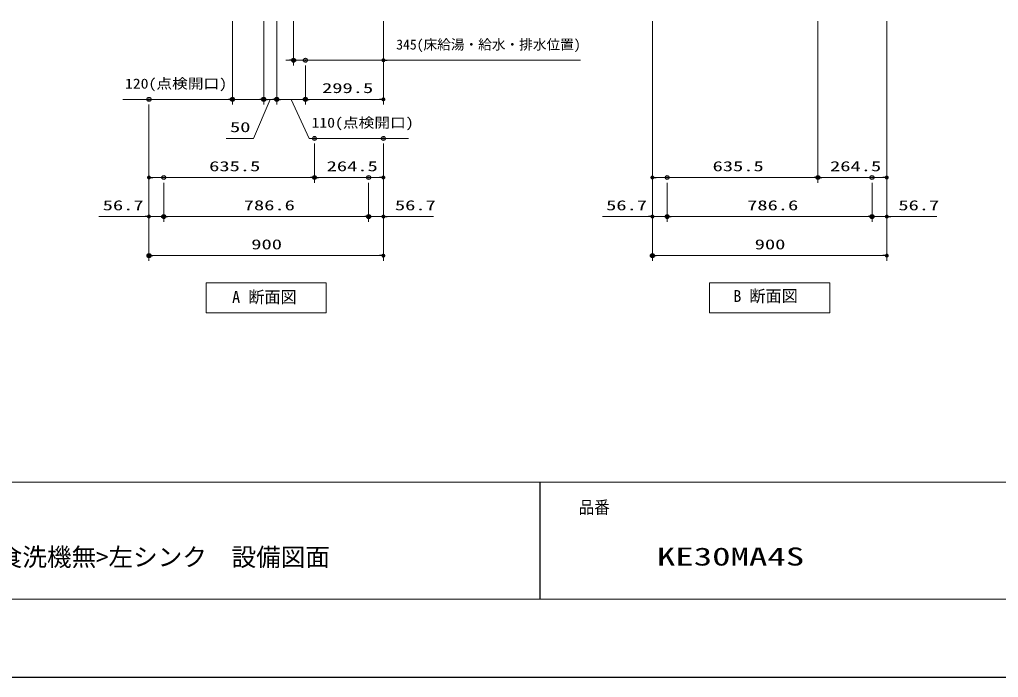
# Model space of a CAD drawing. Units: millimetres, scale not verified. Extents: x -9797 to 9797, y -4555 to 4555.
# Drawn here: x -4794 to -1036, y -4455 to -1930 of the extents above; entities that cross this region are included whole.
import ezdxf
from ezdxf.enums import TextEntityAlignment as Align

# ---------------------------------------------------------------- set-up
doc = ezdxf.new("R2010")
doc.units = ezdxf.units.MM
doc.header["$LTSCALE"] = 30
doc.header["$PDMODE"] = 32
doc.header["$PDSIZE"] = 15
for name, color, linetype, lineweight in [('0-0_0', 7, 'Continuous', 25), ('0-3_寸法ﾚｲﾔｰ', 30, 'Continuous', 13), ('0-4_DEFPOINTS', 7, 'Continuous', 25), ('0-5_図面枠', 3, 'Continuous', 15)]:
    doc.layers.add(name, color=color, linetype=linetype, lineweight=lineweight)
doc.styles.add('ＭＳ ゴシック', font='')
doc.styles.get('ＭＳ ゴシック').set_extended_font_data('MS Gothic')

# ---------------------------------------------------------------- blocks, each defined once
blk = doc.blocks.new('Adanmenzu')
at = {"layer": '0-5_図面枠'}
blk.add_lwpolyline([(0, 3455.1), (13844.8, 3455.1), (13844.8, 0), (0, 0)], close=True, dxfattribs=at)
at = {"layer": '0-5_図面枠', "style": 'ＭＳ ゴシック'}
blk.add_text('A 断面図', height=1364, dxfattribs=at).set_placement((2996.7, 722.4), align=Align.BOTTOM_LEFT)
blk = doc.blocks.new('Bdanmenzu')
at = {"layer": '0-5_図面枠'}
blk.add_lwpolyline([(13844.8, 3455.1), (0, 3455.1), (0, 0), (13844.8, 0)], close=True, dxfattribs=at)
at = {"layer": '0-5_図面枠', "style": 'ＭＳ ゴシック'}
blk.add_text('B 断面図', height=1364, dxfattribs=at).set_placement((2741, 841.4), align=Align.BOTTOM_LEFT)
blk = doc.blocks.new('_DOT')
at = {"layer": '0-0_0', "color": 30}
blk.add_line((-15, 0), (-30, 0), dxfattribs=at)
for points in [[(0, 0), (-15, 0), (-14.88, 1.88)], [(0, 0), (-14.88, -1.88), (-15, 0)], [(0, 0), (-14.88, 1.88), (-14.53, 3.73)], [(0, 0), (-14.53, -3.73), (-14.88, -1.88)], [(0, 0), (-14.53, 3.73), (-13.95, 5.52)], [(0, 0), (-13.95, -5.52), (-14.53, -3.73)], [(0, 0), (-13.95, 5.52), (-13.14, 7.23)], [(0, 0), (-13.14, -7.23), (-13.95, -5.52)], [(0, 0), (-13.14, 7.23), (-12.14, 8.82)], [(0, 0), (-12.14, -8.82), (-13.14, -7.23)], [(0, 0), (-12.14, 8.82), (-10.93, 10.27)], [(0, 0), (-10.93, -10.27), (-12.14, -8.82)], [(0, 0), (-10.93, 10.27), (-9.56, 11.56)], [(0, 0), (-9.56, -11.56), (-10.93, -10.27)], [(0, 0), (-9.56, 11.56), (-8.04, 12.66)], [(0, 0), (-8.04, -12.66), (-9.56, -11.56)], [(0, 0), (-8.04, 12.66), (-6.39, 13.57)], [(0, 0), (-6.39, -13.57), (-8.04, -12.66)], [(0, 0), (-6.39, 13.57), (-4.64, 14.27)], [(0, 0), (-4.64, -14.27), (-6.39, -13.57)], [(0, 0), (-4.64, 14.27), (-2.81, 14.73)], [(0, 0), (-2.81, -14.73), (-4.64, -14.27)], [(0, 0), (-2.81, 14.73), (-0.94, 14.97)], [(0, 0), (-0.94, -14.97), (-2.81, -14.73)], [(0, 0), (-0.94, 14.97), (0.94, 14.97)], [(0, 0), (0.94, -14.97), (-0.94, -14.97)], [(0, 0), (0.94, 14.97), (2.81, 14.73)], [(0, 0), (2.81, 14.73), (4.64, 14.27)], [(0, 0), (4.64, 14.27), (6.39, 13.57)], [(0, 0), (6.39, 13.57), (8.04, 12.66)], [(0, 0), (8.04, 12.66), (9.56, 11.56)], [(0, 0), (9.56, 11.56), (10.93, 10.27)], [(0, 0), (10.93, 10.27), (12.14, 8.82)], [(0, 0), (12.14, 8.82), (13.14, 7.23)], [(0, 0), (13.14, 7.23), (13.95, 5.52)], [(0, 0), (13.95, 5.52), (14.53, 3.73)], [(0, 0), (14.53, 3.73), (14.88, 1.88)], [(0, 0), (14.88, 1.88), (15, 0)], [(0, 0), (2.81, -14.73), (0.94, -14.97)], [(0, 0), (4.64, -14.27), (2.81, -14.73)], [(0, 0), (6.39, -13.57), (4.64, -14.27)], [(0, 0), (8.04, -12.66), (6.39, -13.57)], [(0, 0), (9.56, -11.56), (8.04, -12.66)], [(0, 0), (10.93, -10.27), (9.56, -11.56)], [(0, 0), (12.14, -8.82), (10.93, -10.27)], [(0, 0), (13.14, -7.23), (12.14, -8.82)], [(0, 0), (13.95, -5.52), (13.14, -7.23)], [(0, 0), (14.53, -3.73), (13.95, -5.52)], [(0, 0), (14.88, -1.88), (14.53, -3.73)], [(0, 0), (15, 0), (14.88, -1.88)]]:
    blk.add_solid(points, dxfattribs=at)

msp = doc.modelspace()

# ---------------------------------------------------------------- linework, layer by layer
at = {"layer": '0-0_0'}
msp.add_line((-2797.23, -3705), (-2797.23, -4155), dxfattribs=at)
at = {"layer": '0-3_寸法ﾚｲﾔｰ'}
for p, q in [((-3976.73, -1935.93), (-3976.73, -2255.93)), ((-3856.73, -1935.93), (-3856.73, -2255.93)), ((-3856.73, -1935.93), (-3856.73, -2255.93)), ((-3806.73, -1935.93), (-3806.73, -2255.93)), ((-3806.73, -1935.93), (-3806.73, -2255.93)), ((-3742.23, -1935.93), (-3742.23, -2105.93)), ((-3397.23, -1935.93), (-3397.23, -2105.93)), ((-3397.23, -1935.93), (-3397.23, -2255.93)), ((-2364.55, -1935.93), (-2364.55, -2855.93)), ((-2364.55, -1935.93), (-2364.55, -2705.93)), ((-2364.55, -1935.93), (-2364.55, -2555.93)), ((-1729.05, -1935.93), (-1729.05, -2555.93)), ((-1729.05, -1935.93), (-1729.05, -2555.93)), ((-1464.55, -1935.93), (-1464.55, -2855.93)), ((-1464.55, -1935.93), (-1464.55, -2705.93)), ((-1464.55, -1935.93), (-1464.55, -2555.93)), ((-3757.23, -2085.93), (-3772.23, -2085.93)), ((-3397.23, -2085.93), (-3742.23, -2085.93)), ((-3397.23, -2085.93), (-2639.95, -2085.93)), ((-3382.23, -2085.93), (-3367.23, -2085.93)), ((-3696.73, -2105.93), (-3696.73, -2255.93)), ((-3696.73, -2105.93), (-3696.73, -2255.93)), ((-3976.73, -2235.93), (-4397.97, -2235.93)), ((-3991.73, -2235.93), (-4006.73, -2235.93)), ((-3856.73, -2235.93), (-3976.73, -2235.93)), ((-3871.73, -2235.93), (-3886.73, -2235.93)), ((-3806.73, -2235.93), (-3856.73, -2235.93)), ((-3841.73, -2235.93), (-3826.73, -2235.93)), ((-3821.73, -2235.93), (-3836.73, -2235.93)), ((-3696.73, -2235.93), (-3806.73, -2235.93)), ((-3791.73, -2235.93), (-3776.73, -2235.93)), ((-3681.73, -2235.93), (-3666.73, -2235.93)), ((-3412.23, -2235.93), (-3681.73, -2235.93)), ((-4297.23, -2255.93), (-4297.23, -2855.93)), ((-4297.23, -2255.93), (-4297.23, -2705.93)), ((-4297.23, -2255.93), (-4297.23, -2555.93)), ((-3661.73, -2405.93), (-3661.73, -2555.93)), ((-3661.73, -2405.93), (-3661.73, -2555.93)), ((-3397.23, -2405.93), (-3397.23, -2855.93)), ((-3397.23, -2405.93), (-3397.23, -2705.93)), ((-3397.23, -2405.93), (-3397.23, -2555.93)), ((-4282.23, -2535.93), (-3676.73, -2535.93)), ((-3412.23, -2535.93), (-3646.73, -2535.93)), ((-2349.55, -2535.93), (-1744.05, -2535.93)), ((-1479.55, -2535.93), (-1714.05, -2535.93)), ((-4240.53, -2555.93), (-4240.53, -2705.93)), ((-4240.53, -2555.93), (-4240.53, -2705.93)), ((-3453.93, -2555.93), (-3453.93, -2705.93)), ((-3453.93, -2555.93), (-3453.93, -2705.93)), ((-2307.85, -2555.93), (-2307.85, -2705.93)), ((-2307.85, -2555.93), (-2307.85, -2705.93)), ((-1521.25, -2555.93), (-1521.25, -2705.93)), ((-1521.25, -2555.93), (-1521.25, -2705.93)), ((-4297.23, -2685.93), (-4489.14, -2685.93)), ((-4312.23, -2685.93), (-4327.23, -2685.93)), ((-4297.23, -2685.93), (-4240.53, -2685.93)), ((-4225.53, -2685.93), (-3468.93, -2685.93)), ((-4225.53, -2685.93), (-4210.53, -2685.93)), ((-3468.93, -2685.93), (-3483.93, -2685.93)), ((-3397.23, -2685.93), (-3453.93, -2685.93)), ((-3397.23, -2685.93), (-3205.33, -2685.93)), ((-3382.23, -2685.93), (-3367.23, -2685.93)), ((-2364.55, -2685.93), (-2556.45, -2685.93)), ((-2379.55, -2685.93), (-2394.55, -2685.93)), ((-2364.55, -2685.93), (-2307.85, -2685.93)), ((-2292.85, -2685.93), (-1536.25, -2685.93)), ((-2292.85, -2685.93), (-2277.85, -2685.93)), ((-1536.25, -2685.93), (-1551.25, -2685.93)), ((-1464.55, -2685.93), (-1521.25, -2685.93)), ((-1464.55, -2685.93), (-1272.64, -2685.93)), ((-1449.55, -2685.93), (-1434.55, -2685.93)), ((-3412.23, -2835.93), (-4282.23, -2835.93)), ((-1479.55, -2835.93), (-2349.55, -2835.93))]:
    msp.add_line(p, q, dxfattribs=at)
for points in [[(-4000.51, -2385.93), (-3895.75, -2385.93), (-3831.73, -2235.93)], [(-3301.16, -2385.93), (-3681.73, -2385.93), (-3751.73, -2235.93)]]:
    msp.add_lwpolyline(points, dxfattribs=at)
at = {"layer": '0-4_DEFPOINTS'}
msp.add_line((2902.77, -4455), (-9697.23, -4455), dxfattribs=at)
for p in [(-3742.23, -2085.93), (-3696.73, -2085.93), (-3696.73, -2085.93), (-4297.23, -2235.93), (-4297.23, -2235.93), (-3976.73, -2235.93), (-3856.73, -2235.93), (-3806.73, -2235.93), (-3696.73, -2235.93), (-3661.73, -2385.93), (-3661.73, -2385.93), (-3397.23, -2385.93), (-3397.23, -2385.93), (-4240.53, -2535.93), (-3661.73, -2535.93), (-3661.73, -2535.93), (-3453.93, -2535.93), (-2307.85, -2535.93), (-1729.05, -2535.93), (-1729.05, -2535.93), (-1521.25, -2535.93), (-4240.53, -2685.93), (-3453.93, -2685.93), (-2307.85, -2685.93), (-1521.25, -2685.93), (-4297.23, -2835.93), (-2364.55, -2835.93)]:
    msp.add_point(p, dxfattribs=at)
at = {"layer": '0-5_図面枠'}
msp.add_line((-9397.23, -3705), (2602.77, -3705), dxfattribs=at)
msp.add_lwpolyline([(-9397.23, -4155), (2602.77, -4155), (2602.77, 4155), (-9397.23, 4155)], close=True, dxfattribs=at)

# ---------------------------------------------------------------- block references
at = {"layer": '0-0_0', "xscale": 0.03333333, "yscale": 0.03333333}
for name, p in [('Adanmenzu', (-4077.98, -3055.2)), ('Bdanmenzu', (-2145.29, -3055.2))]:
    msp.add_blockref(name, p, dxfattribs=at)
at = {"layer": '0-3_寸法ﾚｲﾔｰ', "xscale": 0.5, "yscale": 0.5}
for p in [(-3742.23, -2085.93), (-3976.73, -2235.93), (-3856.73, -2235.93), (-3806.73, -2235.93), (-3397.23, -2235.93), (-3661.73, -2535.93), (-3397.23, -2535.93), (-1729.05, -2535.93), (-1464.55, -2535.93), (-4297.23, -2685.93), (-3453.93, -2685.93), (-3453.93, -2685.93), (-2364.55, -2685.93), (-1521.25, -2685.93), (-1521.25, -2685.93), (-3397.23, -2835.93), (-1464.55, -2835.93)]:
    msp.add_blockref('_DOT', p, dxfattribs=at)
at = {"layer": '0-3_寸法ﾚｲﾔｰ', "xscale": 0.5, "yscale": 0.5, "rotation": 180}
for p in [(-3397.23, -2085.93), (-3856.73, -2235.93), (-3806.73, -2235.93), (-3696.73, -2235.93), (-3696.73, -2235.93), (-4297.23, -2535.93), (-3661.73, -2535.93), (-2364.55, -2535.93), (-1729.05, -2535.93), (-4240.53, -2685.93), (-4240.53, -2685.93), (-3397.23, -2685.93), (-2307.85, -2685.93), (-2307.85, -2685.93), (-1464.55, -2685.93), (-4297.23, -2835.93), (-2364.55, -2835.93)]:
    msp.add_blockref('_DOT', p, dxfattribs=at)

# ---------------------------------------------------------------- texts
at = {"layer": '0-3_寸法ﾚｲﾔｰ', "style": 'ＭＳ ゴシック'}
msp.add_text('345(床給湯・給水・排水位置)', height=38.48, dxfattribs=at).set_placement((-3347.95, -2056.19), align=Align.BOTTOM_LEFT)
for s, height, width, p in [('120(点検開口)', 38.48, 1.15, (-4389.4, -2206.19)), ('299.5', 38.49, 1.5, (-3632.69, -2223.33)), ('50', 38.49, 1.5, (-3986.23, -2373.33)), ('110(点検開口)', 38.48, 1.15, (-3673.16, -2356.19)), ('635.5', 38.49, 1.5, (-4066.15, -2523.33)), ('264.5', 38.49, 1.5, (-3615.19, -2523.33)), ('635.5', 38.49, 1.5, (-2133.46, -2523.33)), ('264.5', 38.49, 1.5, (-1682.51, -2523.33)), ('56.7', 38.49, 1.5, (-4474.85, -2673.33)), ('786.6', 38.49, 1.5, (-3933.45, -2673.33)), ('56.7', 38.49, 1.5, (-3352.95, -2673.33)), ('56.7', 38.49, 1.5, (-2542.17, -2673.33)), ('786.6', 38.49, 1.5, (-2000.76, -2673.33)), ('56.7', 38.49, 1.5, (-1420.26, -2673.33)), ('900', 38.49, 1.5, (-3904.37, -2823.33)), ('900', 38.49, 1.5, (-1971.69, -2823.33))]:
    msp.add_text(s, height=height, dxfattribs=dict(at, width=width)).set_placement(p, align=Align.BOTTOM_LEFT)
at = {"layer": '0-5_図面枠', "style": 'ＭＳ ゴシック'}
for s, height, width, p in [('品番', 48.39, 0.9, (-2647.23, -3840.55)), ('KE30MA4S', 69.28, 1.5, (-2347.23, -4046.39))]:
    msp.add_text(s, height=height, dxfattribs=dict(at, width=width)).set_placement(p, align=Align.BOTTOM_LEFT)
msp.add_text('キッチンセット1800<背面収納・食洗機無>左シンク\u3000設備図面 ', height=69.27, dxfattribs=at).set_placement((-6247.23, -4048.32), align=Align.BOTTOM_LEFT)

doc.saveas('drawing.dxf')
